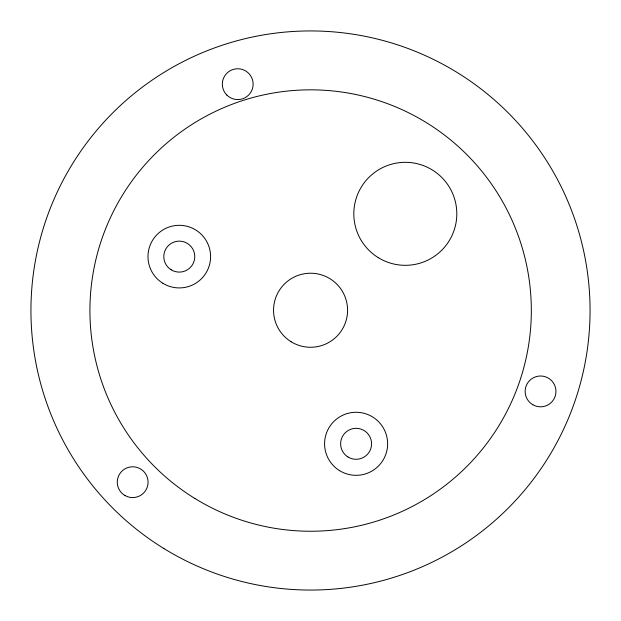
<?xml version="1.0" encoding="UTF-8"?>
<svg xmlns="http://www.w3.org/2000/svg" width="621" height="621" viewBox="0 0 621 621"><rect width="100%" height="100%" fill="white"/><g stroke="black" fill="none" stroke-linecap="round" stroke-linejoin="round"><path stroke-width="0.93" d="M163.882 548.529A279.566 279.566 0 0 0 589.95 318.464A279.566 279.566 0 0 0 177.668 64.506A279.566 279.566 0 0 0 163.882 548.529M194.87 498.461A220.711 220.711 0 0 0 531.242 316.826A220.711 220.711 0 0 0 205.761 116.337A220.711 220.711 0 0 0 194.87 498.461M226.844 95.06A15.401 15.401 0 0 0 252.615 88.151A15.401 15.401 0 0 0 233.752 69.288A15.401 15.401 0 0 0 226.844 95.06M532.849 404.752A15.401 15.401 0 0 0 555.958 391.409A15.401 15.401 0 0 0 532.849 378.073A15.401 15.401 0 0 0 532.849 404.752M124.968 495.519A15.401 15.401 0 0 0 148.07 482.183A15.401 15.401 0 0 0 124.968 468.847A15.401 15.401 0 0 0 124.968 495.519M162.873 283.277A31.306 31.306 0 0 0 210.581 257.505A31.306 31.306 0 0 0 164.41 229.071A31.306 31.306 0 0 0 162.873 283.277M171.171 269.801A15.478 15.478 0 0 0 194.761 257.055A15.478 15.478 0 0 0 171.932 242.997A15.478 15.478 0 0 0 171.171 269.801M339.571 470.64A31.524 31.524 0 0 0 387.613 444.698A31.524 31.524 0 0 0 341.123 416.062A31.524 31.524 0 0 0 339.571 470.64M347.985 456.986A15.478 15.478 0 0 0 371.575 444.248A15.478 15.478 0 0 0 348.746 430.182A15.478 15.478 0 0 0 347.985 456.986M291.148 341.767A37.019 37.019 0 0 0 347.566 311.3A37.019 37.019 0 0 0 292.972 277.672A37.019 37.019 0 0 0 291.148 341.767M378.305 257.668A51.496 51.496 0 0 0 456.792 215.293A51.496 51.496 0 0 0 380.844 168.508A51.496 51.496 0 0 0 378.305 257.668"/></g></svg>
